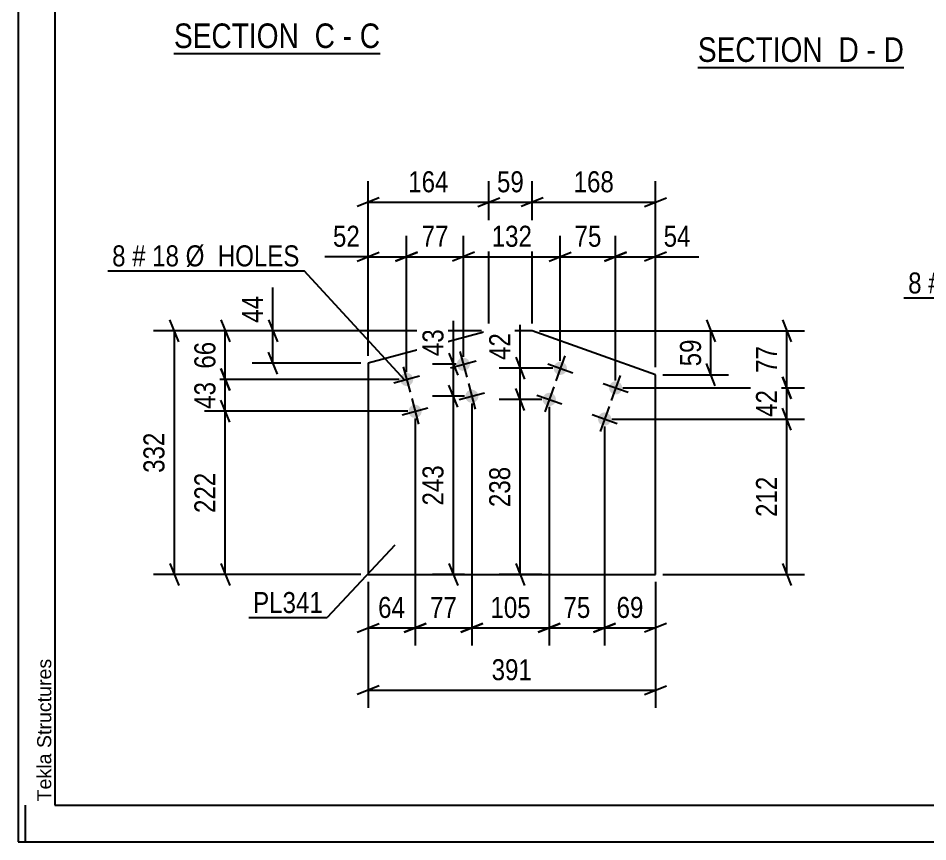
# Model space of a CAD drawing. Header units: millimetres. Extents: x 0 to 841, y 0 to 594.
# Drawn here: x 0 to 123.9, y 0 to 112.2 of the extents above; entities that cross this region are included whole.
import ezdxf

# ---------------------------------------------------------------- set-up
doc = ezdxf.new("R2010")
doc.units = ezdxf.units.MM
doc.styles.add('Arial', font='ARIAL.TTF', dxfattribs={"height": 0.2})
doc.styles.add('Arial Narrow', font='ARIALN.TTF', dxfattribs={"height": 0.2})

# ---------------------------------------------------------------- blocks, each defined once
blk = doc.blocks.new('Unknown-122567994-18 - 1289')
at = {"color": 6, "linetype": 'Continuous'}
blk.add_line((92.58, 105.47), (120.65, 105.47), dxfattribs=at)
at = {"color": 0, "linetype": 'Continuous'}
for points in [[(110.69, 106.22), (110.69, 109.72), (92.58, 109.72), (92.58, 106.22)], [(114.5, 106.22), (114.5, 109.72), (111.74, 109.72), (111.74, 106.22)], [(116.83, 106.22), (116.83, 109.72), (115.55, 109.72), (115.55, 106.22)], [(120.65, 106.22), (120.65, 109.72), (117.88, 109.72), (117.88, 106.22)]]:
    blk.add_wipeout(points, dxfattribs=at)
at = {"color": 7, "linetype": 'Continuous', "style": 'Arial Narrow'}
for s, p in [('SECTION ', (92.58, 106.22)), ('D', (111.74, 106.22)), ('D', (117.88, 106.22)), ('-', (115.55, 106.22))]:
    blk.add_text(s, height=3.34, dxfattribs=at).set_placement(p)
blk = doc.blocks.new('Unknown-122567994-1133')
at = {"color": 5, "linetype": 'Continuous'}
for p, q in [((0, 594), (0, 0)), ((5, 589), (5, 5)), ((1, 0), (1, 5)), ((5, 5), (836, 5)), ((0, 0), (841, 0))]:
    blk.add_line(p, q, dxfattribs=at)
at = {"color": 174, "linetype": 'Continuous', "style": 'Arial'}
blk.add_text('Tekla Structures', height=1.9102, rotation=90, dxfattribs=at).set_placement((4.5, 5.5))
blk = doc.blocks.new('Unknown-122567994-13 - 6738')
at = {"color": 6, "linetype": 'Continuous'}
blk.add_line((21.22, 107.36), (49.29, 107.36), dxfattribs=at)
at = {"color": 0, "linetype": 'Continuous'}
for points in [[(39.33, 108.11), (39.33, 111.61), (21.22, 111.61), (21.22, 108.11)], [(43.15, 108.11), (43.15, 111.61), (40.38, 111.61), (40.38, 108.11)], [(45.48, 108.11), (45.48, 111.61), (44.2, 111.61), (44.2, 108.11)], [(49.29, 108.11), (49.29, 111.61), (46.53, 111.61), (46.53, 108.11)]]:
    blk.add_wipeout(points, dxfattribs=at)
at = {"color": 7, "linetype": 'Continuous', "style": 'Arial Narrow'}
for s, p in [('SECTION ', (21.22, 108.11)), ('C', (40.38, 108.11)), ('C', (46.53, 108.11)), ('-', (44.2, 108.11))]:
    blk.add_text(s, height=3.34, dxfattribs=at).set_placement(p)
blk = doc.blocks.new('Part-122567994-24152 - 24151')
at = {"color": 2, "linetype": 'Continuous'}
for p, q in [((64.09, 69.57), (47.66, 65.2)), ((70.01, 69.57), (64.09, 69.57)), ((86.8, 63.62), (70.01, 69.57)), ((47.66, 65.2), (47.66, 36.41)), ((86.8, 36.41), (86.8, 63.62)), ((47.66, 36.41), (86.8, 36.41))]:
    blk.add_line(p, q, dxfattribs=at)
blk = doc.blocks.new('Bolt-122567994-24153 - 24151')
at = {"linetype": 'Continuous'}
for points in [[(74.69, 64.19, -1), (73, 64.79, -1)], [(82.23, 61.52, -1), (80.54, 62.12, -1)], [(73.19, 59.95, -1), (71.49, 60.55, -1)], [(80.73, 57.28, -1), (79.03, 57.88, -1)]]:
    blk.add_hatch(color=1, dxfattribs=at).paths.add_polyline_path(points)
at = {"color": 1, "linetype": 'Continuous'}
for p, q in [((74.45, 66.19), (73.24, 62.8)), ((72.15, 65.1), (75.54, 63.89)), ((81.99, 63.52), (80.78, 60.12)), ((79.69, 62.42), (83.08, 61.22)), ((70.64, 60.85), (74.04, 59.65)), ((72.94, 61.95), (71.74, 58.56)), ((80.48, 59.28), (79.28, 55.88)), ((78.18, 58.18), (81.58, 56.98))]:
    blk.add_line(p, q, dxfattribs=at)
blk = doc.blocks.new('Bolt-122567994-24154 - 24151')
at = {"linetype": 'Continuous'}
for points in [[(61.51, 65.26, -1), (59.77, 64.8, -1)], [(53.78, 63.21, -1), (52.04, 62.74, -1)], [(62.66, 60.91, -1), (60.93, 60.45, -1)], [(54.93, 58.86, -1), (53.19, 58.39, -1)]]:
    blk.add_hatch(color=1, dxfattribs=at).paths.add_polyline_path(points)
at = {"color": 1, "linetype": 'Continuous'}
for p, q in [((60.18, 66.77), (61.1, 63.29)), ((52.45, 64.71), (53.37, 61.23)), ((58.9, 64.57), (62.38, 65.49)), ((51.17, 62.51), (54.65, 63.44)), ((61.33, 62.42), (62.26, 58.94)), ((60.06, 60.22), (63.53, 61.14)), ((53.6, 60.36), (54.53, 56.89)), ((52.32, 58.16), (55.8, 59.09))]:
    blk.add_line(p, q, dxfattribs=at)
blk = doc.blocks.new('StraightDimension-122567994-24158 - 24151')
at = {"color": 7, "linetype": 'Continuous'}
for p, q in [((47.66, 66.2), (47.66, 89.96)), ((64.09, 70.57), (64.09, 89.96)), ((49.16, 87.71), (46.16, 86.51)), ((47.66, 87.11), (64.09, 87.11)), ((62.59, 86.51), (65.59, 87.71))]:
    blk.add_line(p, q, dxfattribs=at)
at = {"color": 0}
blk.add_wipeout([(59.22, 87.86), (59.22, 92.06), (52.53, 92.06), (52.53, 87.86)], dxfattribs=at)
at = {"color": 3, "style": 'Arial Narrow'}
blk.add_text('164', height=2.863, dxfattribs=at).set_placement((53.13, 88.46))
blk = doc.blocks.new('StraightDimension-122567994-24232 - 24151')
at = {"color": 7, "linetype": 'Continuous'}
for p, q in [((27.61, 71.07), (28.81, 68.07)), ((63.09, 69.57), (25.36, 69.57)), ((28.21, 62.97), (28.21, 69.57)), ((28.81, 61.47), (27.61, 64.47)), ((51.91, 62.97), (25.36, 62.97))]:
    blk.add_line(p, q, dxfattribs=at)
at = {"color": 0}
blk.add_wipeout([(27.46, 68.7), (23.26, 68.7), (23.26, 63.84), (27.46, 63.84)], dxfattribs=at)
at = {"color": 3, "style": 'Arial Narrow'}
blk.add_text('66', height=2.863, rotation=90.0002, dxfattribs=at).set_placement((26.86, 64.44))
blk = doc.blocks.new('StraightDimension-122567994-24168 - 24151')
at = {"color": 7, "linetype": 'Continuous'}
for p, q in [((34.7, 69.57), (34.7, 75.47)), ((34.7, 69.57), (34.7, 75.47)), ((34.1, 71.07), (35.3, 68.07)), ((63.09, 69.57), (31.85, 69.57)), ((34.7, 65.2), (34.7, 69.57)), ((35.3, 63.7), (34.1, 66.7)), ((46.66, 65.2), (31.85, 65.2))]:
    blk.add_line(p, q, dxfattribs=at)
at = {"color": 0}
blk.add_wipeout([(33.95, 74.95), (29.75, 74.95), (29.75, 70.09), (33.95, 70.09)], dxfattribs=at)
at = {"color": 3, "style": 'Arial Narrow'}
blk.add_text('44', height=2.863, rotation=90.0002, dxfattribs=at).set_placement((33.35, 70.69))
blk = doc.blocks.new('StraightDimension-122567994-30890 - 24151')
at = {"color": 7, "linetype": 'Continuous'}
for p, q in [((54.06, 57.63), (54.06, 26.74)), ((47.66, 35.41), (47.66, 26.74)), ((46.16, 28.54), (49.16, 29.74)), ((55.56, 29.74), (52.56, 28.54)), ((47.66, 29.14), (54.06, 29.14))]:
    blk.add_line(p, q, dxfattribs=at)
at = {"color": 0}
blk.add_wipeout([(53.29, 29.89), (53.29, 34.09), (48.43, 34.09), (48.43, 29.89)], dxfattribs=at)
at = {"color": 3, "style": 'Arial Narrow'}
blk.add_text('64', height=2.863, dxfattribs=at).set_placement((49.03, 30.49))
blk = doc.blocks.new('StraightDimension-122567994-24156 - 24151')
at = {"color": 7, "linetype": 'Continuous'}
for p, q in [((70.01, 70.57), (70.01, 89.96)), ((86.8, 64.62), (86.8, 89.96)), ((71.51, 87.71), (68.51, 86.51)), ((70.01, 87.11), (86.8, 87.11)), ((85.3, 86.51), (88.3, 87.71))]:
    blk.add_line(p, q, dxfattribs=at)
at = {"color": 0}
blk.add_wipeout([(81.74, 87.86), (81.74, 92.06), (75.06, 92.06), (75.06, 87.86)], dxfattribs=at)
at = {"color": 3, "style": 'Arial Narrow'}
blk.add_text('168', height=2.863, dxfattribs=at).set_placement((75.66, 88.46))
blk = doc.blocks.new('StraightDimension-122567994-31578 - 24151')
at = {"color": 7, "linetype": 'Continuous'}
for p, q in [((68.97, 58.75), (67.77, 61.75)), ((71.34, 60.25), (65.52, 60.25)), ((68.37, 36.41), (68.37, 60.25)), ((67.77, 37.91), (68.97, 34.91)), ((71.34, 36.41), (65.52, 36.41))]:
    blk.add_line(p, q, dxfattribs=at)
at = {"color": 0}
blk.add_wipeout([(67.62, 51.67), (63.42, 51.67), (63.42, 44.99), (67.62, 44.99)], dxfattribs=at)
at = {"color": 3, "style": 'Arial Narrow'}
blk.add_text('238', height=2.863, rotation=90.0002, dxfattribs=at).set_placement((67.02, 45.59))
blk = doc.blocks.new('StraightDimension-122567994-24157 - 24151')
at = {"color": 7, "linetype": 'Continuous'}
for p, q in [((64.09, 70.57), (64.09, 89.96)), ((70.01, 70.57), (70.01, 89.96)), ((62.59, 86.51), (65.59, 87.71)), ((64.09, 87.11), (70.01, 87.11)), ((71.51, 87.71), (68.51, 86.51))]:
    blk.add_line(p, q, dxfattribs=at)
at = {"color": 0}
blk.add_wipeout([(69.48, 87.86), (69.48, 92.06), (64.62, 92.06), (64.62, 87.86)], dxfattribs=at)
at = {"color": 3, "style": 'Arial Narrow'}
blk.add_text('59', height=2.863, dxfattribs=at).set_placement((65.22, 88.46))
blk = doc.blocks.new('StraightDimension-122567994-24164 - 24151')
at = {"color": 7, "linetype": 'Continuous'}
for p, q in [((47.66, 35.41), (47.66, 18.26)), ((86.8, 35.41), (86.8, 18.26)), ((49.16, 21.26), (46.16, 20.06)), ((85.3, 20.06), (88.3, 21.26)), ((47.66, 20.66), (86.8, 20.66))]:
    blk.add_line(p, q, dxfattribs=at)
at = {"color": 0}
blk.add_wipeout([(70.57, 21.41), (70.57, 25.61), (63.89, 25.61), (63.89, 21.41)], dxfattribs=at)
at = {"color": 3, "style": 'Arial Narrow'}
blk.add_text('391', height=2.863, dxfattribs=at).set_placement((64.49, 22.01))
blk = doc.blocks.new('StraightDimension-122567994-24172 - 24151')
at = {"color": 7, "linetype": 'Continuous'}
for p, q in [((93.76, 71.07), (94.96, 68.07)), ((71.01, 69.57), (96.76, 69.57)), ((94.36, 63.62), (94.36, 69.57)), ((94.96, 62.12), (93.76, 65.12)), ((87.8, 63.62), (96.76, 63.62))]:
    blk.add_line(p, q, dxfattribs=at)
at = {"color": 0}
blk.add_wipeout([(93.61, 69.02), (89.41, 69.02), (89.41, 64.16), (93.61, 64.16)], dxfattribs=at)
at = {"color": 3, "style": 'Arial Narrow'}
blk.add_text('59', height=2.863, rotation=90.0002, dxfattribs=at).set_placement((93.01, 64.76))
blk = doc.blocks.new('StraightDimension-122567994-24176 - 24151')
at = {"color": 7, "linetype": 'Continuous'}
for p, q in [((81.38, 62.82), (81.38, 82.54)), ((86.8, 64.62), (86.8, 82.54)), ((79.88, 79.09), (82.88, 80.29)), ((81.38, 79.69), (86.8, 79.69)), ((88.3, 80.29), (85.3, 79.09)), ((86.8, 79.69), (92.7, 79.69)), ((86.8, 79.69), (92.7, 79.69))]:
    blk.add_line(p, q, dxfattribs=at)
at = {"color": 0}
blk.add_wipeout([(92.18, 80.44), (92.18, 84.64), (87.32, 84.64), (87.32, 80.44)], dxfattribs=at)
at = {"color": 3, "style": 'Arial Narrow'}
blk.add_text('54', height=2.863, dxfattribs=at).set_placement((87.92, 81.04))
blk = doc.blocks.new('StraightDimension-122567994-24177 - 24151')
at = {"color": 7, "linetype": 'Continuous'}
for p, q in [((73.84, 65.49), (73.84, 82.54)), ((81.38, 62.82), (81.38, 82.54)), ((72.34, 79.09), (75.34, 80.29)), ((73.84, 79.69), (81.38, 79.69)), ((82.88, 80.29), (79.88, 79.09))]:
    blk.add_line(p, q, dxfattribs=at)
at = {"color": 0}
blk.add_wipeout([(80.04, 80.44), (80.04, 84.64), (75.19, 84.64), (75.19, 80.44)], dxfattribs=at)
at = {"color": 3, "style": 'Arial Narrow'}
blk.add_text('75', height=2.863, dxfattribs=at).set_placement((75.79, 81.04))
blk = doc.blocks.new('StraightDimension-122567994-24178 - 24151')
at = {"color": 7, "linetype": 'Continuous'}
for p, q in [((60.64, 66.03), (60.64, 82.54)), ((73.84, 65.49), (73.84, 82.54)), ((62.14, 80.29), (59.14, 79.09)), ((60.64, 79.69), (73.84, 79.69)), ((72.34, 79.09), (75.34, 80.29))]:
    blk.add_line(p, q, dxfattribs=at)
at = {"color": 0}
blk.add_wipeout([(70.58, 80.44), (70.58, 84.64), (63.9, 84.64), (63.9, 80.44)], dxfattribs=at)
at = {"color": 3, "style": 'Arial Narrow'}
blk.add_text('132', height=2.863, dxfattribs=at).set_placement((64.5, 81.04))
blk = doc.blocks.new('StraightDimension-122567994-24179 - 24151')
at = {"color": 7, "linetype": 'Continuous'}
for p, q in [((52.91, 63.97), (52.91, 82.54)), ((60.64, 66.03), (60.64, 82.54)), ((51.41, 79.09), (54.41, 80.29)), ((52.91, 79.69), (60.64, 79.69)), ((62.14, 80.29), (59.14, 79.09))]:
    blk.add_line(p, q, dxfattribs=at)
at = {"color": 0}
blk.add_wipeout([(59.2, 80.44), (59.2, 84.64), (54.35, 84.64), (54.35, 80.44)], dxfattribs=at)
at = {"color": 3, "style": 'Arial Narrow'}
blk.add_text('77', height=2.863, dxfattribs=at).set_placement((54.95, 81.04))
blk = doc.blocks.new('StraightDimension-122567994-24180 - 24151')
at = {"color": 7, "linetype": 'Continuous'}
for p, q in [((47.66, 66.2), (47.66, 82.54)), ((52.91, 63.97), (52.91, 82.54)), ((47.66, 79.69), (41.75, 79.69)), ((47.66, 79.69), (41.75, 79.69)), ((46.16, 79.09), (49.16, 80.29)), ((47.66, 79.69), (52.91, 79.69)), ((54.41, 80.29), (51.41, 79.09))]:
    blk.add_line(p, q, dxfattribs=at)
at = {"color": 0}
blk.add_wipeout([(47.13, 80.44), (47.13, 84.64), (42.28, 84.64), (42.28, 80.44)], dxfattribs=at)
at = {"color": 3, "style": 'Arial Narrow'}
blk.add_text('52', height=2.863, dxfattribs=at).set_placement((42.88, 81.04))
blk = doc.blocks.new('StraightDimension-122567994-24212 - 24151')
at = {"color": 7, "linetype": 'Continuous'}
for p, q in [((104.11, 71.07), (105.31, 68.07)), ((71.01, 69.57), (107.11, 69.57)), ((104.71, 61.82), (104.71, 69.57)), ((105.31, 60.32), (104.11, 63.32)), ((82.38, 61.82), (107.11, 61.82))]:
    blk.add_line(p, q, dxfattribs=at)
at = {"color": 0}
blk.add_wipeout([(103.96, 68.12), (99.76, 68.12), (99.76, 63.27), (103.96, 63.27)], dxfattribs=at)
at = {"color": 3, "style": 'Arial Narrow'}
blk.add_text('77', height=2.863, rotation=90.0002, dxfattribs=at).set_placement((103.36, 63.87))
blk = doc.blocks.new('StraightDimension-122567994-24213 - 24151')
at = {"color": 7, "linetype": 'Continuous'}
for p, q in [((104.11, 63.32), (105.31, 60.32)), ((82.38, 61.82), (107.11, 61.82)), ((104.71, 57.58), (104.71, 61.82)), ((105.31, 56.08), (104.11, 59.08)), ((80.88, 57.58), (107.11, 57.58))]:
    blk.add_line(p, q, dxfattribs=at)
at = {"color": 0}
blk.add_wipeout([(103.96, 62.13), (99.76, 62.13), (99.76, 57.27), (103.96, 57.27)], dxfattribs=at)
at = {"color": 3, "style": 'Arial Narrow'}
blk.add_text('42', height=2.863, rotation=90.0002, dxfattribs=at).set_placement((103.36, 57.87))
blk = doc.blocks.new('StraightDimension-122567994-24214 - 24151')
at = {"color": 7, "linetype": 'Continuous'}
for p, q in [((105.31, 56.08), (104.11, 59.08)), ((80.88, 57.58), (107.11, 57.58)), ((104.71, 36.41), (104.71, 57.58)), ((104.11, 37.91), (105.31, 34.91)), ((87.8, 36.41), (107.11, 36.41))]:
    blk.add_line(p, q, dxfattribs=at)
at = {"color": 0}
blk.add_wipeout([(103.96, 50.34), (99.76, 50.34), (99.76, 43.65), (103.96, 43.65)], dxfattribs=at)
at = {"color": 3, "style": 'Arial Narrow'}
blk.add_text('212', height=2.863, rotation=90.0002, dxfattribs=at).set_placement((103.36, 44.25))
blk = doc.blocks.new('StraightDimension-122567994-24233 - 24151')
at = {"color": 7, "linetype": 'Continuous'}
for p, q in [((27.61, 64.47), (28.81, 61.47)), ((51.91, 62.97), (25.36, 62.97)), ((28.21, 58.63), (28.21, 62.97)), ((28.81, 57.13), (27.61, 60.13)), ((53.06, 58.63), (25.36, 58.63))]:
    blk.add_line(p, q, dxfattribs=at)
at = {"color": 0}
blk.add_wipeout([(27.46, 63.23), (23.26, 63.23), (23.26, 58.37), (27.46, 58.37)], dxfattribs=at)
at = {"color": 3, "style": 'Arial Narrow'}
blk.add_text('43', height=2.863, rotation=90.0002, dxfattribs=at).set_placement((26.86, 58.97))
blk = doc.blocks.new('StraightDimension-122567994-24234 - 24151')
at = {"color": 7, "linetype": 'Continuous'}
for p, q in [((28.81, 57.13), (27.61, 60.13)), ((53.06, 58.63), (25.36, 58.63)), ((28.21, 36.41), (28.21, 58.63)), ((27.61, 37.91), (28.81, 34.91)), ((46.66, 36.41), (25.36, 36.41))]:
    blk.add_line(p, q, dxfattribs=at)
at = {"color": 0}
blk.add_wipeout([(27.46, 50.86), (23.26, 50.86), (23.26, 44.18), (27.46, 44.18)], dxfattribs=at)
at = {"color": 3, "style": 'Arial Narrow'}
blk.add_text('222', height=2.863, rotation=90.0002, dxfattribs=at).set_placement((26.86, 44.78))
blk = doc.blocks.new('StraightDimension-122567994-24252 - 24151')
at = {"color": 7, "linetype": 'Continuous'}
for p, q in [((21.87, 68.07), (20.67, 71.07)), ((63.09, 69.57), (18.42, 69.57)), ((21.27, 36.41), (21.27, 69.57)), ((20.67, 37.91), (21.87, 34.91)), ((46.66, 36.41), (18.42, 36.41))]:
    blk.add_line(p, q, dxfattribs=at)
at = {"color": 0}
blk.add_wipeout([(20.52, 56.33), (16.32, 56.33), (16.32, 49.65), (20.52, 49.65)], dxfattribs=at)
at = {"color": 3, "style": 'Arial Narrow'}
blk.add_text('332', height=2.863, rotation=90.0002, dxfattribs=at).set_placement((19.92, 50.25))
blk = doc.blocks.new('StraightDimension-122567994-30886 - 24151')
at = {"color": 7, "linetype": 'Continuous'}
for p, q in [((79.88, 56.58), (79.88, 26.74)), ((86.8, 35.41), (86.8, 26.74)), ((78.38, 28.54), (81.38, 29.74)), ((88.3, 29.74), (85.3, 28.54)), ((79.88, 29.14), (86.8, 29.14))]:
    blk.add_line(p, q, dxfattribs=at)
at = {"color": 0}
blk.add_wipeout([(85.77, 29.89), (85.77, 34.09), (80.91, 34.09), (80.91, 29.89)], dxfattribs=at)
at = {"color": 3, "style": 'Arial Narrow'}
blk.add_text('69', height=2.863, dxfattribs=at).set_placement((81.51, 30.49))
blk = doc.blocks.new('StraightDimension-122567994-30887 - 24151')
at = {"color": 7, "linetype": 'Continuous'}
for p, q in [((72.34, 59.25), (72.34, 26.74)), ((79.88, 56.58), (79.88, 26.74)), ((70.84, 28.54), (73.84, 29.74)), ((81.38, 29.74), (78.38, 28.54)), ((72.34, 29.14), (79.88, 29.14))]:
    blk.add_line(p, q, dxfattribs=at)
at = {"color": 0}
blk.add_wipeout([(78.54, 29.89), (78.54, 34.09), (73.68, 34.09), (73.68, 29.89)], dxfattribs=at)
at = {"color": 3, "style": 'Arial Narrow'}
blk.add_text('75', height=2.863, dxfattribs=at).set_placement((74.28, 30.49))
blk = doc.blocks.new('StraightDimension-122567994-30888 - 24151')
at = {"color": 7, "linetype": 'Continuous'}
for p, q in [((61.79, 59.68), (61.79, 26.74)), ((72.34, 59.25), (72.34, 26.74)), ((60.29, 28.54), (63.29, 29.74)), ((73.84, 29.74), (70.84, 28.54)), ((61.79, 29.14), (72.34, 29.14))]:
    blk.add_line(p, q, dxfattribs=at)
at = {"color": 0}
blk.add_wipeout([(70.41, 29.89), (70.41, 34.09), (63.73, 34.09), (63.73, 29.89)], dxfattribs=at)
at = {"color": 3, "style": 'Arial Narrow'}
blk.add_text('105', height=2.863, dxfattribs=at).set_placement((64.33, 30.49))
blk = doc.blocks.new('StraightDimension-122567994-30889 - 24151')
at = {"color": 7, "linetype": 'Continuous'}
for p, q in [((61.79, 59.68), (61.79, 26.74)), ((54.06, 57.63), (54.06, 26.74)), ((52.56, 28.54), (55.56, 29.74)), ((63.29, 29.74), (60.29, 28.54)), ((54.06, 29.14), (61.79, 29.14))]:
    blk.add_line(p, q, dxfattribs=at)
at = {"color": 0}
blk.add_wipeout([(60.36, 29.89), (60.36, 34.09), (55.5, 34.09), (55.5, 29.89)], dxfattribs=at)
at = {"color": 3, "style": 'Arial Narrow'}
blk.add_text('77', height=2.863, dxfattribs=at).set_placement((56.1, 30.49))
blk = doc.blocks.new('StraightDimension-122567994-31553 - 24151')
at = {"color": 7, "linetype": 'Continuous'}
for p, q in [((59.28, 65.03), (59.28, 70.93)), ((59.28, 65.03), (59.28, 70.93)), ((58.68, 66.53), (59.88, 63.53)), ((59.64, 65.03), (56.43, 65.03)), ((59.28, 60.68), (59.28, 65.03)), ((59.88, 59.18), (58.68, 62.18)), ((60.79, 60.68), (56.43, 60.68))]:
    blk.add_line(p, q, dxfattribs=at)
at = {"color": 0}
blk.add_wipeout([(58.53, 70.41), (54.33, 70.41), (54.33, 65.55), (58.53, 65.55)], dxfattribs=at)
at = {"color": 3, "style": 'Arial Narrow'}
blk.add_text('43', height=2.863, rotation=90.0002, dxfattribs=at).set_placement((57.93, 66.15))
blk = doc.blocks.new('StraightDimension-122567994-31554 - 24151')
at = {"color": 7, "linetype": 'Continuous'}
for p, q in [((59.88, 59.18), (58.68, 62.18)), ((60.79, 60.68), (56.43, 60.68)), ((59.28, 36.41), (59.28, 60.68)), ((58.68, 37.91), (59.88, 34.91)), ((60.79, 36.41), (56.43, 36.41))]:
    blk.add_line(p, q, dxfattribs=at)
at = {"color": 0}
blk.add_wipeout([(58.53, 51.89), (54.33, 51.89), (54.33, 45.2), (58.53, 45.2)], dxfattribs=at)
at = {"color": 3, "style": 'Arial Narrow'}
blk.add_text('243', height=2.863, rotation=90.0002, dxfattribs=at).set_placement((57.93, 45.8))
blk = doc.blocks.new('StraightDimension-122567994-31577 - 24151')
at = {"color": 7, "linetype": 'Continuous'}
for p, q in [((68.37, 64.49), (68.37, 70.4)), ((68.37, 64.49), (68.37, 70.4)), ((67.77, 65.99), (68.97, 62.99)), ((72.84, 64.49), (65.52, 64.49)), ((68.37, 60.25), (68.37, 64.49)), ((68.97, 58.75), (67.77, 61.75)), ((71.34, 60.25), (65.52, 60.25))]:
    blk.add_line(p, q, dxfattribs=at)
at = {"color": 0}
blk.add_wipeout([(67.62, 69.88), (63.42, 69.88), (63.42, 65.02), (67.62, 65.02)], dxfattribs=at)
at = {"color": 3, "style": 'Arial Narrow'}
blk.add_text('42', height=2.863, rotation=90.0002, dxfattribs=at).set_placement((67.02, 65.62))
blk = doc.blocks.new('MarkSet-122567994-31383 - 23844')
at = {"color": 0}
for points in [[(123.06, 74.68), (123.06, 77.68), (121.23, 77.68), (121.23, 74.68)], [(125.79, 74.68), (125.79, 77.68), (123.96, 77.68), (123.96, 74.68)], [(130.34, 74.68), (130.34, 77.68), (126.69, 77.68), (126.69, 74.68)], [(146.77, 74.68), (146.77, 77.68), (131.24, 77.68), (131.24, 74.68)]]:
    blk.add_wipeout(points, dxfattribs=at)
for points in [[(123.06, 74.68), (123.06, 77.68), (121.23, 77.68), (121.23, 74.68)], [(125.79, 74.68), (125.79, 77.68), (123.96, 77.68), (123.96, 74.68)], [(130.34, 74.68), (130.34, 77.68), (126.69, 77.68), (126.69, 74.68)], [(146.77, 74.68), (146.77, 77.68), (131.24, 77.68), (131.24, 74.68)]]:
    blk.add_wipeout(points, dxfattribs=at)
at = {"color": 7, "linetype": 'Continuous'}
for p in [(120.63, 74.08), (157.52, 62.51)]:
    blk.add_line(p, (147.37, 74.08), dxfattribs=at)
at = {"color": 3, "style": 'Arial Narrow'}
for s, height, p in [('8', 2.86, (121.23, 74.68)), ('#', 2.86, (123.96, 74.68)), ('18', 2.863, (126.69, 74.68)), ('Ø  HOLES', 2.863, (131.24, 74.68))]:
    blk.add_text(s, height=height, dxfattribs=at).set_placement(p)
blk = doc.blocks.new('Mark-122567994-30997 - 24151')
at = {"color": 0}
blk.add_wipeout([(41.5, 31.15), (41.5, 34.15), (32, 34.15), (32, 31.15)], dxfattribs=at)
blk.add_wipeout([(41.5, 31.15), (41.5, 34.15), (32, 34.15), (32, 31.15)], dxfattribs=at)
at = {"color": 30, "linetype": 'Continuous'}
for p in [(51.3, 40.41), (31.4, 30.55)]:
    blk.add_line(p, (42.1, 30.55), dxfattribs=at)
at = {"color": 3, "style": 'Arial Narrow'}
blk.add_text('PL341', height=2.863, dxfattribs=at).set_placement((32, 31.15))
blk = doc.blocks.new('MarkSet-122567994-30958 - 24151')
at = {"color": 0}
for points in [[(14.63, 78.37), (14.63, 81.37), (12.8, 81.37), (12.8, 78.37)], [(17.35, 78.37), (17.35, 81.37), (15.53, 81.37), (15.53, 78.37)], [(21.91, 78.37), (21.91, 81.37), (18.25, 81.37), (18.25, 78.37)], [(38.34, 78.37), (38.34, 81.37), (22.81, 81.37), (22.81, 78.37)]]:
    blk.add_wipeout(points, dxfattribs=at)
for points in [[(14.63, 78.37), (14.63, 81.37), (12.8, 81.37), (12.8, 78.37)], [(17.35, 78.37), (17.35, 81.37), (15.53, 81.37), (15.53, 78.37)], [(21.91, 78.37), (21.91, 81.37), (18.25, 81.37), (18.25, 78.37)], [(38.34, 78.37), (38.34, 81.37), (22.81, 81.37), (22.81, 78.37)]]:
    blk.add_wipeout(points, dxfattribs=at)
at = {"color": 7, "linetype": 'Continuous'}
for p in [(12.2, 77.77), (52.67, 62.86)]:
    blk.add_line(p, (38.94, 77.77), dxfattribs=at)
at = {"color": 3, "style": 'Arial Narrow'}
for s, height, p in [('8', 2.86, (12.8, 78.37)), ('#', 2.86, (15.53, 78.37)), ('18', 2.863, (18.25, 78.37)), ('Ø  HOLES', 2.863, (22.81, 78.37))]:
    blk.add_text(s, height=height, dxfattribs=at).set_placement(p)

msp = doc.modelspace()

# ---------------------------------------------------------------- block references
for name in ['Unknown-122567994-18 - 1289', 'Part-122567994-24152 - 24151', 'Bolt-122567994-24154 - 24151', 'Bolt-122567994-24153 - 24151']:
    msp.add_blockref(name, (0, 0))

# ---------------------------------------------------------------- next in the draw order: block references
msp.add_blockref('Unknown-122567994-1133', (0, 0))

# ---------------------------------------------------------------- next in the draw order: block references
for name in ['Unknown-122567994-13 - 6738', 'StraightDimension-122567994-24158 - 24151', 'StraightDimension-122567994-24156 - 24151', 'MarkSet-122567994-31383 - 23844', 'StraightDimension-122567994-30890 - 24151']:
    msp.add_blockref(name, (0, 0))

# ---------------------------------------------------------------- next in the draw order: block references
msp.add_blockref('StraightDimension-122567994-24232 - 24151', (0, 0))

# ---------------------------------------------------------------- next in the draw order: block references
for name in ['StraightDimension-122567994-24168 - 24151', 'StraightDimension-122567994-31578 - 24151']:
    msp.add_blockref(name, (0, 0))

# ---------------------------------------------------------------- next in the draw order: block references
for name in ['StraightDimension-122567994-24157 - 24151', 'StraightDimension-122567994-24164 - 24151']:
    msp.add_blockref(name, (0, 0))

# ---------------------------------------------------------------- next in the draw order: block references
msp.add_blockref('StraightDimension-122567994-24172 - 24151', (0, 0))

# ---------------------------------------------------------------- next in the draw order: block references
msp.add_blockref('StraightDimension-122567994-24176 - 24151', (0, 0))

# ---------------------------------------------------------------- next in the draw order: block references
msp.add_blockref('StraightDimension-122567994-24177 - 24151', (0, 0))

# ---------------------------------------------------------------- next in the draw order: block references
msp.add_blockref('StraightDimension-122567994-24178 - 24151', (0, 0))

# ---------------------------------------------------------------- next in the draw order: block references
for name in ['StraightDimension-122567994-24179 - 24151', 'StraightDimension-122567994-24212 - 24151']:
    msp.add_blockref(name, (0, 0))

# ---------------------------------------------------------------- next in the draw order: block references
for name in ['StraightDimension-122567994-24180 - 24151', 'StraightDimension-122567994-24213 - 24151']:
    msp.add_blockref(name, (0, 0))

# ---------------------------------------------------------------- next in the draw order: block references
for name in ['StraightDimension-122567994-24233 - 24151', 'StraightDimension-122567994-24214 - 24151']:
    msp.add_blockref(name, (0, 0))

# ---------------------------------------------------------------- next in the draw order: block references
for name in ['StraightDimension-122567994-24234 - 24151', 'StraightDimension-122567994-30886 - 24151']:
    msp.add_blockref(name, (0, 0))

# ---------------------------------------------------------------- next in the draw order: block references
for name in ['StraightDimension-122567994-24252 - 24151', 'StraightDimension-122567994-30887 - 24151']:
    msp.add_blockref(name, (0, 0))

# ---------------------------------------------------------------- next in the draw order: block references
for name in ['MarkSet-122567994-30958 - 24151', 'StraightDimension-122567994-30888 - 24151', 'Mark-122567994-30997 - 24151']:
    msp.add_blockref(name, (0, 0))

# ---------------------------------------------------------------- next in the draw order: block references
msp.add_blockref('StraightDimension-122567994-30889 - 24151', (0, 0))

# ---------------------------------------------------------------- next in the draw order: block references
for name in ['StraightDimension-122567994-31553 - 24151', 'StraightDimension-122567994-31577 - 24151']:
    msp.add_blockref(name, (0, 0))

# ---------------------------------------------------------------- next in the draw order: block references
msp.add_blockref('StraightDimension-122567994-31554 - 24151', (0, 0))

doc.saveas('drawing.dxf')
